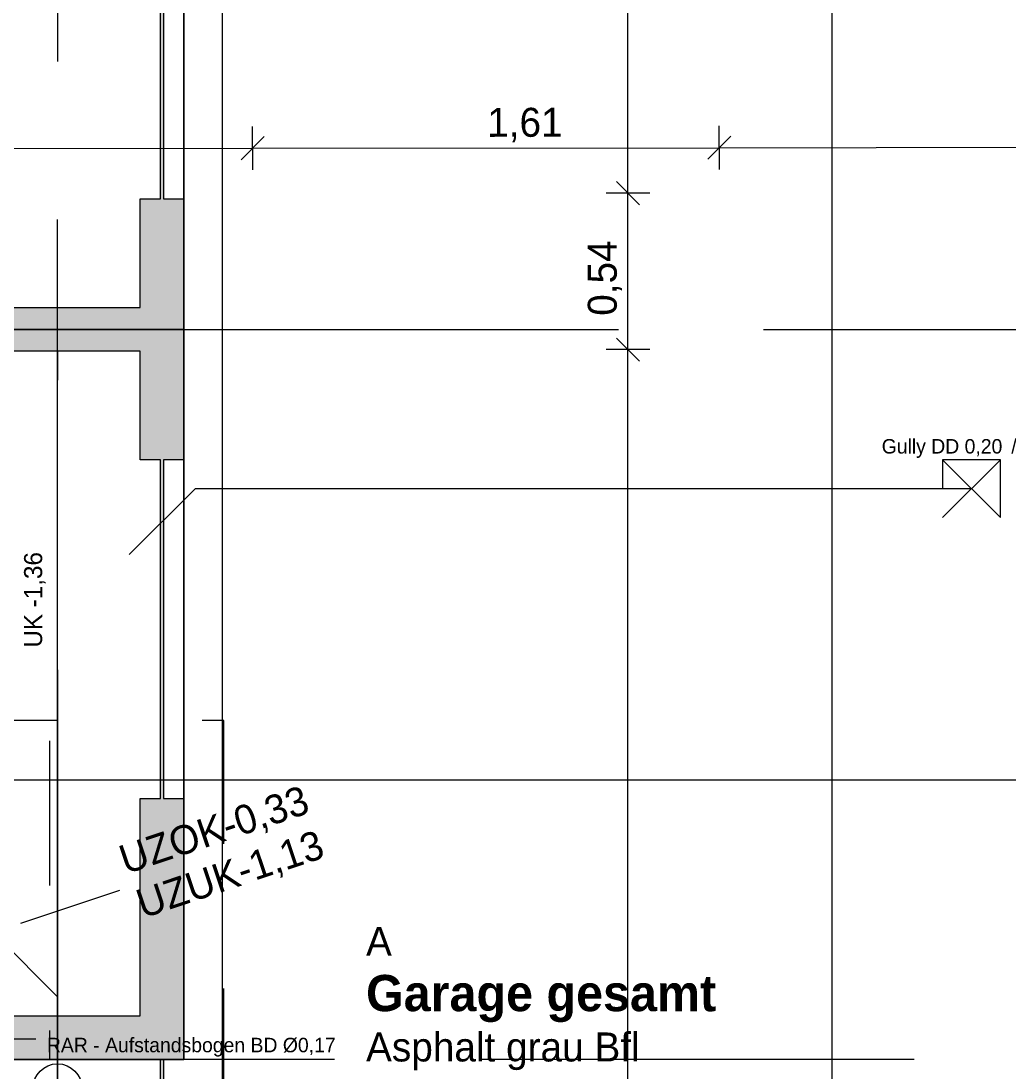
# Model space of a CAD drawing. Header units: metres. Extents: x -14 to 130, y -38 to 4.
# Drawn here: x 5.306 to 8.714, y -22.005 to -18.381 of the extents above; entities that cross this region are included whole.
import ezdxf

# ---------------------------------------------------------------- set-up
doc = ezdxf.new("R2010")
doc.units = ezdxf.units.M
doc.header["$MEASUREMENT"] = 0
for name, pattern in [('Kanal', [0.005, 0.003, -0.001, 0, -0.001]), ('Strichliert_1_-1', [2, 1, -1]), ('Strichlinie eng', [0.002, 0.0015, -0.0005]), ('Untersicht', [0.001, 0.0005, -0.0005])]:
    doc.linetypes.add(name, pattern=pattern)
for name, color, linetype in [('-1._KG PP_3_270 Deckendurchbruchsymbol', 7, 'Continuous'), ('-1._KG PP_3_570 Beschriftung 3D', 7, 'Continuous'), ('-1._KG PP_3_810 Raum', 7, 'Continuous'), ('-1._KG PP_3_815 Raumbegrenzung', 7, 'Continuous'), ('-1._KG PP_3_870 Dokumentation allgemein', 7, 'Continuous'), ('-1._KG PP_3_945 Einreichplan Beschriftung', 7, 'Continuous'), ('-1._KG PP_3_950 Polierplan Bemaßung', 7, 'Continuous'), ('-1._KG PP_3_Bemaßen_Sperrmaß 2D', 7, 'Continuous'), ('-1._KG PP_3_Kataster Grenzpunkte_Grenzpunkt (GP) Hausecke_Kennzeichen', 7, 'Continuous'), ('-1._KG PP_3_Kataster Grenzpunkte_Grenzpunkt (GP) Zeichen im Fels_Kennzeichen', 7, 'Continuous'), ('-1._KG PP_3_Kataster Grundstücke_Grundstück', 7, 'Continuous')]:
    doc.layers.add(name, color=color, linetype=linetype)
doc.styles.add('ERSTELLTER_STIL_5', font='')
doc.styles.add('ERSTELLTER_STIL_9', font='')
doc.styles.get('ERSTELLTER_STIL_5').set_extended_font_data('Eurostile')
doc.styles.get('ERSTELLTER_STIL_9').set_extended_font_data('Eurostile', bold=True)
doc.linetypes.add('GAS', pattern='A,0,[1,415_260415_PP_VA_1_2 -1 KG1.Shx,S=0.186508,R=0,X=0,Y=0],-26.5,0', length=26.5)

msp = doc.modelspace()

# ---------------------------------------------------------------- hatches: boundary and pattern name
at = {"layer": '-1._KG PP_3_570 Beschriftung 3D', "linetype": 'Continuous', "lineweight": 0, "true_color": 0x191100}
h = msp.add_hatch(color=28, dxfattribs=at)
h.paths.add_polyline_path([(0.8669, -11.48), (0.8449, -11.48), (0.8449, -11.49), (0.8669, -11.49), (0.8669, -11.935), (1.0169, -11.935), (1.0169, -11.56), (1.7669, -11.56), (1.7669, -11.49), (4.9669, -11.49), (4.9669, -11.56), (5.7169, -11.56), (5.7169, -11.935), (5.7869, -11.935), (5.7869, -13.105), (5.7169, -13.105), (5.7169, -13.855), (4.9669, -13.855), (4.9669, -13.925), (1.7669, -13.925), (1.7669, -13.855), (1.0169, -13.855), (1.0169, -13.105), (0.8669, -13.105), (0.8669, -14.005), (1.7669, -14.005), (1.7669, -13.935), (4.9669, -13.935), (4.9669, -14.005), (5.7869, -14.005), (5.7869, -14.205), (4.9669, -14.205), (4.9669, -14.275), (1.7669, -14.275), (1.7669, -14.205), (0.8669, -14.205), (0.8669, -15.105), (1.0169, -15.105), (1.0169, -14.355), (1.7669, -14.355), (1.7669, -14.285), (4.9669, -14.285), (4.9669, -14.355), (5.7169, -14.355), (5.7169, -15.105), (5.7869, -15.105), (5.7869, -15.825), (5.7169, -15.825), (5.7169, -16.575), (4.9669, -16.575), (4.9669, -16.645), (1.7669, -16.645), (1.7669, -16.575), (1.0169, -16.575), (1.0169, -15.825), (0.8669, -15.825), (0.8669, -16.725), (1.7669, -16.725), (1.7669, -16.655), (4.9669, -16.655), (4.9669, -16.725), (5.7869, -16.725), (5.7869, -16.925), (4.9669, -16.925), (4.9669, -16.995), (1.7669, -16.995), (1.7669, -16.925), (0.8669, -16.925), (0.8669, -17.825), (1.0169, -17.825), (1.0169, -17.075), (1.7669, -17.075), (1.7669, -17.005), (4.9669, -17.005), (4.9669, -17.075), (5.7169, -17.075), (5.7169, -17.825), (5.7869, -17.825), (5.7869, -18.995), (5.7169, -18.995), (5.7169, -19.37), (4.9669, -19.37), (4.9669, -19.44), (1.7669, -19.44), (1.7669, -19.37), (1.0169, -19.37), (1.0169, -18.995), (0.8669, -18.995), (0.8669, -19.895), (1.0169, -19.895), (1.0169, -19.52), (1.7669, -19.52), (1.7669, -19.45), (4.9669, -19.45), (4.9669, -19.52), (5.7169, -19.52), (5.7169, -19.895), (5.7869, -19.895), (5.7869, -21.065), (5.7169, -21.065), (5.7169, -21.815), (4.9669, -21.815), (4.9669, -21.885), (1.7669, -21.885), (1.7669, -21.815), (1.0169, -21.815), (1.0169, -21.065), (0.8669, -21.065), (0.8669, -21.965), (1.7669, -21.965), (1.7669, -21.895), (4.9669, -21.895), (4.9669, -21.965), (5.7869, -21.965), (5.7869, -22.165), (4.9669, -22.165), (4.9669, -22.235), (1.7669, -22.235), (1.7669, -22.165), (0.8669, -22.165), (0.8669, -23.065), (1.0169, -23.065), (1.0169, -22.315), (1.7669, -22.315), (1.7669, -22.245), (4.9669, -22.245), (4.9669, -22.315), (5.7169, -22.315), (5.7169, -23.065), (5.7869, -23.065), (5.7869, -24.235), (5.7169, -24.235), (5.7169, -24.61), (4.9669, -24.61), (4.9669, -24.68), (1.7669, -24.68), (1.7669, -24.61), (1.0169, -24.61), (1.0169, -24.235), (0.8669, -24.235), (0.8669, -25.135), (1.0169, -25.135), (1.0169, -24.76), (1.7669, -24.76), (1.7669, -24.69), (4.9669, -24.69), (4.9669, -24.76), (5.7169, -24.76), (5.7169, -25.135), (5.7869, -25.135), (5.7869, -26.305), (5.7169, -26.305), (5.7169, -27.055), (4.9669, -27.055), (4.9669, -27.125), (1.7669, -27.125), (1.7669, -27.055), (1.0169, -27.055), (1.0169, -26.305), (0.8669, -26.305), (0.8669, -27.205), (1.7669, -27.205), (1.7669, -27.135), (4.9669, -27.135), (4.9669, -27.205), (5.8569, -27.205), (5.8569, -27.2189), (4.976, -27.345), (4.9859, -27.4143), (1.8181, -27.8674), (1.8082, -27.7981), (0.9173, -27.9256), (1.0447, -28.8165), (1.1932, -28.7953), (1.087, -28.0528), (1.8294, -27.9466), (1.8195, -27.8773), (4.9873, -27.4242), (4.9972, -27.4935), (5.7396, -27.3872), (5.8458, -28.1297), (5.9151, -28.1198), (6.0171, -28.8325), (5.9478, -28.8424), (6.054, -29.5849), (5.3116, -29.6911), (5.3215, -29.7604), (2.1537, -30.2135), (2.1438, -30.1442), (1.4014, -30.2504), (1.2952, -29.508), (1.1467, -29.5292), (1.2741, -30.4202), (0.9173, -30.4715), (1.0447, -31.3624), (1.1932, -31.3412), (1.087, -30.5987), (1.8294, -30.4925), (1.8195, -30.4232), (4.9873, -29.9701), (4.9972, -30.0394), (5.7396, -29.9332), (5.8458, -30.6756), (5.9151, -30.6657), (6.0171, -31.3784), (5.9478, -31.3883), (6.054, -32.1308), (5.3116, -32.237), (5.3215, -32.3063), (2.1537, -32.7594), (2.1438, -32.6901), (1.4014, -32.7963), (1.2952, -32.0539), (1.1467, -32.0751), (1.2741, -32.9661), (2.1651, -32.8386), (2.1551, -32.7693), (5.3229, -32.3162), (5.3328, -32.3855), (13.0079, -31.2875), (13.0178, -31.3553), (13.9084, -31.2254), (13.8997, -31.166), (17.0675, -30.7129), (17.0749, -30.7638), (17.9655, -30.634), (17.8356, -29.7434), (17.7645, -29.7538), (17.6625, -29.0411), (17.7318, -29.031), (17.602, -28.1404), (16.7114, -28.2702), (16.7227, -28.3479), (13.555, -28.8011), (13.5557, -28.806), (13.5448, -28.7318), (12.6543, -28.8616), (12.7841, -29.7522), (12.8533, -29.7421), (12.9553, -30.4549), (12.8879, -30.4647), (13.0065, -31.2777), (6.2223, -32.2481), (6.0963, -31.3671), (6.027, -31.377), (5.925, -30.6643), (5.9943, -30.6544), (5.8668, -29.7632), (6.2237, -29.7121), (6.0963, -28.8212), (6.027, -28.8311), (5.925, -28.1184), (5.9943, -28.1084), (5.8669, -27.2175), (5.8669, -26.305), (5.7969, -26.305), (5.7969, -25.135), (5.8669, -25.135), (5.8669, -24.235), (5.7969, -24.235), (5.7969, -23.065), (5.8669, -23.065), (5.8669, -22.165), (5.7969, -22.165), (5.7969, -21.965), (5.8669, -21.965), (5.8669, -21.065), (5.7969, -21.065), (5.7969, -19.895), (5.8669, -19.895), (5.8669, -18.995), (5.7969, -18.995), (5.7969, -17.825), (5.8669, -17.825), (5.8669, -16.925), (5.7969, -16.925), (5.7969, -16.725), (5.8669, -16.725), (5.8669, -15.825), (5.7969, -15.825), (5.7969, -15.105), (5.8669, -15.105), (5.8669, -14.205), (5.7969, -14.205), (5.7969, -14.005), (5.8669, -14.005), (5.8669, -13.105), (5.7969, -13.105), (5.7969, -11.935), (5.8669, -11.935), (5.8669, -11.035), (5.7969, -11.035), (5.7969, -9.865), (5.8669, -9.865), (5.8669, -8.965), (4.9669, -8.965), (4.9669, -9.035), (1.7669, -9.035), (1.7669, -8.965), (0.8669, -8.965), (0.8669, -9.865), (1.0169, -9.865), (1.0169, -9.115), (1.7669, -9.115), (1.7669, -9.045), (4.9669, -9.045), (4.9669, -9.115), (5.7169, -9.115), (5.7169, -9.865), (5.7869, -9.865), (5.7869, -11.035), (5.7169, -11.035), (5.7169, -11.41), (4.9669, -11.41), (4.9669, -11.48), (1.7669, -11.48), (1.7669, -11.41), (1.0169, -11.41), (1.0169, -11.035), (0.8669, -11.035)])
h.paths.add_polyline_path([(12.9325, -29.7306), (12.8243, -28.9884), (13.5665, -28.8802), (13.5564, -28.811), (16.7241, -28.3578), (16.7228, -28.3486), (16.733, -28.4186), (17.4752, -28.3104), (17.5834, -29.0526), (17.6526, -29.0425), (17.7546, -29.7552), (17.6872, -29.7651), (17.7954, -30.5072), (17.0532, -30.6154), (17.066, -30.703), (13.8983, -31.1561), (13.8867, -31.077), (13.1446, -31.1852), (13.0364, -30.443), (12.9652, -30.4534), (12.8632, -29.7407)], flags=0)

# ---------------------------------------------------------------- linework, layer by layer
at = {"layer": '-1._KG PP_3_270 Deckendurchbruchsymbol', "color": 7, "linetype": 'Untersicht', "lineweight": 13, "ltscale": 1000}
for p, q in [((8.485, -20.095), (8.685, -19.895)), ((8.485, -19.895), (8.685, -20.095))]:
    msp.add_line(p, q, dxfattribs=at)
at = {"layer": '-1._KG PP_3_270 Deckendurchbruchsymbol', "color": 7, "linetype": 'Untersicht', "lineweight": 13, "ltscale": 1000, "flags": 128}
msp.add_lwpolyline([(8.685, -20.095), (8.685, -19.895), (8.485, -19.895), (8.485, -20.095)], close=True, dxfattribs=at)
at = {"layer": '-1._KG PP_3_270 Deckendurchbruchsymbol', "color": 7, "linetype": 'Continuous', "lineweight": 13, "ltscale": 1000}
msp.add_circle((5.4314, -22.0654), 0.085, dxfattribs=at)
at = {"layer": '-1._KG PP_3_570 Beschriftung 3D', "color": 40, "linetype": 'Continuous', "lineweight": 0, "ltscale": 1000, "true_color": 0xffb300, "flags": 128}
for points in [[(5.7869, -18.995), (5.7869, -17.825)], [(5.7969, -17.825), (5.7969, -18.995)], [(5.7973, -17.825), (5.7973, -18.995)], [(5.7169, -18.995), (5.7869, -18.995)], [(5.7169, -19.37), (5.7169, -18.995)], [(5.7969, -18.995), (5.8669, -18.995)], [(5.8669, -18.995), (5.8669, -19.895)], [(5.8673, -18.995), (5.8673, -19.895)], [(4.9669, -19.37), (5.7169, -19.37)], [(5.7169, -19.52), (4.9669, -19.52)], [(5.7169, -19.895), (5.7169, -19.52)], [(5.7869, -19.895), (5.7169, -19.895)], [(5.7869, -21.065), (5.7869, -19.895)], [(5.7969, -19.895), (5.7969, -21.065)], [(5.8669, -19.895), (5.7969, -19.895)], [(5.7973, -19.895), (5.7973, -21.065)], [(5.7169, -21.065), (5.7869, -21.065)], [(5.7169, -21.815), (5.7169, -21.065)], [(5.7969, -21.065), (5.8669, -21.065)], [(5.8669, -21.065), (5.8669, -21.965)], [(5.8673, -21.065), (5.8673, -21.965)], [(4.9669, -21.815), (5.7169, -21.815)], [(5.7869, -21.965), (4.9669, -21.965)], [(5.7869, -22.165), (5.7869, -21.965)], [(5.7969, -21.965), (5.7969, -22.165)], [(5.8669, -21.965), (5.7969, -21.965)], [(5.7973, -21.965), (5.7973, -22.165)]]:
    msp.add_lwpolyline(points, dxfattribs=at)
at = {"layer": '-1._KG PP_3_810 Raum', "color": 5, "linetype": 'Continuous', "lineweight": 0, "ltscale": 1000, "flags": 128}
for points in [[(0.8669, -16.925), (0.8669, -19.445), (5.8669, -19.445), (5.8669, -16.925)], [(0.8669, -19.445), (0.8669, -21.965), (5.8669, -21.965), (5.8669, -19.445)]]:
    msp.add_lwpolyline(points, close=True, dxfattribs=at)
at = {"layer": '-1._KG PP_3_815 Raumbegrenzung', "color": 5, "linetype": 'Continuous', "lineweight": 0, "ltscale": 1000, "flags": 128}
for points in [[(5.8669, -19.445), (0.8669, -19.445), (0.8669, -16.925), (5.8669, -16.925)], [(5.8669, -21.965), (0.8669, -21.965), (0.8669, -19.445), (5.8669, -19.445)]]:
    msp.add_lwpolyline(points, close=True, dxfattribs=at)
at = {"layer": '-1._KG PP_3_870 Dokumentation allgemein', "color": 140, "linetype": 'Strichlinie eng', "lineweight": 0, "ltscale": 1000, "true_color": 0x00b9ff, "flags": 128}
msp.add_lwpolyline([(5.8669, -19.445), (11.8669, -19.445), (11.8669, -21.965), (5.8669, -21.965)], close=True, dxfattribs=at)
at = {"layer": '-1._KG PP_3_Bemaßen_Sperrmaß 2D', "color": 5, "linetype": 'GAS', "lineweight": 0, "ltscale": 1000}
for p, q in [((6, 3), (6, -36)), ((-1.5, -21), (21, -21))]:
    msp.add_line(p, q, dxfattribs=at)
at = {"layer": '-1._KG PP_3_Kataster Grenzpunkte_Grenzpunkt (GP) Hausecke_Kennzeichen', "color": 76, "linetype": 'Continuous', "lineweight": 13, "ltscale": 1000, "true_color": 0x3f7f02}
msp.add_line((8.1042, -34.025), (8.1042, 0), dxfattribs=at)
at = {"layer": '-1._KG PP_3_Kataster Grenzpunkte_Grenzpunkt (GP) Hausecke_Kennzeichen', "color": 6, "linetype": 'Continuous', "lineweight": 13, "ltscale": 1000, "true_color": 0xfb02fe}
for p, q in [((7.3995, -18.975), (7.3995, -8.955)), ((6.1049, -18.8949), (6.1047, -18.7449)), ((7.7149, -18.8929), (7.7147, -18.7429)), ((6.1448, -18.7798), (6.0649, -18.8599)), ((7.7548, -18.7778), (7.6749, -18.8579)), ((7.7148, -18.8179), (13.2934, -18.8109)), ((2.1268, -18.8248), (6.1048, -18.8199)), ((6.1048, -18.8199), (7.7148, -18.8179)), ((7.3595, -18.935), (7.4395, -19.015)), ((7.4745, -18.975), (7.3245, -18.975)), ((7.3995, -19.515), (7.3995, -18.975)), ((7.3595, -19.475), (7.4395, -19.555)), ((7.4745, -19.515), (7.3245, -19.515)), ((7.3995, -32.1629), (7.3995, -19.515)), ((5.3089, -21.965), (5.1589, -21.965))]:
    msp.add_line(p, q, dxfattribs=at)
at = {"layer": '-1._KG PP_3_Kataster Grenzpunkte_Grenzpunkt (GP) Hausecke_Kennzeichen', "color": 7, "linetype": 'Strichliert_1_-1', "lineweight": 13, "ltscale": 1000}
msp.add_line((5.305, -21.495), (5.6461, -21.3807), dxfattribs=at)
at = {"layer": '-1._KG PP_3_Kataster Grenzpunkte_Grenzpunkt (GP) Zeichen im Fels_Kennzeichen', "color": 171, "linetype": 'Kanal', "lineweight": 13, "ltscale": 1000, "true_color": 0x6c6cff, "flags": 128}
for points in [[(0.3553, -15.17), (4.8747, -15.17), (5.4314, -15.7268), (5.4314, -22.0654)], [(5.4314, -22.0654), (5.4314, -15.2956), (5.3062, -15.1704)], [(2.025, -19.995), (5.1802, -19.995), (5.4314, -20.2462)], [(8.585, -19.995), (5.9065, -19.995), (5.4314, -20.4702)], [(4.8773, -21.1945), (5.4314, -21.7486)]]:
    msp.add_lwpolyline(points, dxfattribs=at)
at = {"layer": '-1._KG PP_3_Kataster Grundstücke_Grundstück', "color": 30, "linetype": 'Untersicht', "lineweight": 13, "ltscale": 1000, "true_color": 0xff6400, "flags": 128}
for points in [[(0.8535, -20.795), (0.8535, -21.495), (3.4035, -21.4855), (3.405, -21.8855), (0.855, -21.895), (0.855, -21.995), (3.3169, -21.995), (3.3169, -21.965), (5.3169, -21.965), (5.3169, -22.165), (4.805, -22.165), (4.805, -23.82), (4.805, -23.92), (7.475, -23.92)], [(14.5807, -20.795), (11.765, -20.795), (11.765, -23.22), (6.0051, -23.22), (6.0051, -20.795), (0.8535, -20.795)]]:
    msp.add_lwpolyline(points, dxfattribs=at)
for points in [[(4.005, -21.965), (5.405, -21.965), (5.405, -20.795), (4.005, -20.795)], [(3.2169, -21.895), (3.2169, -22.265), (5.4169, -22.265), (5.4169, -21.895)]]:
    msp.add_lwpolyline(points, close=True, dxfattribs=at)

# ---------------------------------------------------------------- texts
at = {"layer": '-1._KG PP_3_270 Deckendurchbruchsymbol', "color": 1, "linetype": 'Continuous', "lineweight": 0, "char_height": 0.05, "attachment_point": 8, "style": 'ERSTELLTER_STIL_5'}
for s, insert in [('\\A1;{\\pqc;\\pt0;\\fEurostile|b0|i0|c0|p0;\\W1.000000;Gully DD 0,20\\fEurostile|b0|i0|c0|p0;\\W1.000000;\\A1{\\H.66x;\\S^  ;}\\fEurostile|b0|i0|c0|p0;\\W1.000000; /0,20\\fEurostile|b0|i0|c0|p0;\\W1.000000;\\A1{\\H.66x;\\S^  ;}\\fEurostile|b0|i0|c0|p0;\\W1.000000;\\fEurostile|b0|i0|c0|p0;\\W1.000000;\\A1{\\H.66x;\\S^  ;}}', (8.585, -19.8888)), ('\\A1;{\\pqc;\\pt0;\\fEurostile|b0|i0|c0|p0;\\W1.000000;RAR - Aufstandsbogen BD Ø0,17\\fEurostile|b0|i0|c0|p0;\\W1.000000;\\A1{\\H.66x;\\S^  ;}\\fEurostile|b0|i0|c0|p0;\\W1.000000;\\fEurostile|b0|i0|c0|p0;\\W1.000000;\\A1{\\H.66x;\\S^  ;}\\fEurostile|b0|i0|c0|p0;\\W1.000000;\\fEurostile|b0|i0|c0|p0;\\W1.000000;\\A1{\\H.66x;\\S^  ;}}', (5.9114, -21.9556))]:
    msp.add_mtext(s, dxfattribs=dict(at, insert=insert))
at = {"layer": '-1._KG PP_3_810 Raum', "color": 7, "linetype": 'Continuous', "lineweight": 13, "attachment_point": 1}
for s, insert, char_height, style in [('\\A1;{\\pql;\\pt0;\\fEurostile|b0|i0|c0|p0;\\W1.000000;A}', (6.4959, -21.5076), 0.1, 'ERSTELLTER_STIL_5'), ('\\A1;{\\pql;\\pt0;\\fEurostile|b1|i0|c0|p0;\\W1.000000;Garage gesamt}', (6.4959, -21.6737), 0.125, 'ERSTELLTER_STIL_9'), ('\\A1;{\\pql;\\pt0;\\fEurostile|b0|i0|c0|p0;\\W1.000000;Asphalt grau Bfl}', (6.4959, -21.8722), 0.1, 'ERSTELLTER_STIL_5')]:
    msp.add_mtext(s, dxfattribs=dict(at, insert=insert, char_height=char_height, style=style))
at = {"layer": '-1._KG PP_3_945 Einreichplan Beschriftung', "color": 7, "linetype": 'Continuous', "lineweight": 13, "insert": (5.3161, -20.5437), "char_height": 0.0625, "attachment_point": 1, "rotation": 90, "style": 'ERSTELLTER_STIL_5'}
msp.add_mtext('\\A1;{\\pql;\\fEurostile|b0|i0|c0|p0;\\W1.000000;UK\\fEurostile|b0|i0|c0|p0;\\W1.000000; \\fEurostile|b0|i0|c0|p0;\\W1.000000;-1,36}', dxfattribs=at)
at = {"layer": '-1._KG PP_3_950 Polierplan Bemaßung', "color": 6, "linetype": 'Continuous', "lineweight": 13, "true_color": 0xfb02fe, "char_height": 0.1, "width": 0.306373, "attachment_point": 7, "style": 'ERSTELLTER_STIL_5'}
for s, insert, rotation in [('\\A1;{\\pql;\\fEurostile|b0|i0|c0|p0;\\W1.000000;1,61}', (6.9139, -18.7991), 0.0714), ('\\A1;{\\pql;\\fEurostile|b0|i0|c0|p0;\\W1.000000;0,54}', (7.3795, -19.3982), 90)]:
    msp.add_mtext(s, dxfattribs=dict(at, insert=insert, rotation=rotation))
at = {"layer": '-1._KG PP_3_Kataster Grenzpunkte_Grenzpunkt (GP) Hausecke_Kennzeichen', "color": 7, "linetype": 'Continuous', "lineweight": 13, "char_height": 0.1, "rotation": 18.5208, "style": 'ERSTELLTER_STIL_5'}
for s, insert, attachment_point in [('\\A1;{\\pql;\\pt0,1;\\fEurostile|b0|i0|c0|p0;\\W1.000000;-0,33\\fEurostile|b0|i0|c0|p0;\\W1.000000;\\A1{\\H.66x;\\S^  ;}\\fEurostile|b0|i0|c0|p0;\\W1.000000;\\fEurostile|b0|i0|c0|p0;\\W1.000000;\\A1{\\H.66x;\\S^  ;}\\fEurostile|b0|i0|c0|p0;\\W1.000000;\\fEurostile|b0|i0|c0|p0;\\W1.000000;\\fEurostile|b0|i0|c0|p0;\\W1.000000;\\fEurostile|b0|i0|c0|p0;\\W1.000000;\\fEurostile|b0|i0|c0|p0;\\W1.000000;\\fEurostile|b0|i0|c0|p0;\\W1.000000;\\fEurostile|b0|i0|c0|p0;\\W1.000000;\\A1{\\H.66x;\\S^  ;}\\fEurostile|b0|i0|c0|p0;\\W1.000000;\\fEurostile|b0|i0|c0|p0;\\W1.000000;\\A1{\\H.66x;\\S^  ;}\\fEurostile|b0|i0|c0|p0;\\W1.000000;\\fEurostile|b0|i0|c0|p0;\\W1.000000;\\fEurostile|b0|i0|c0|p0;\\W1.000000;\\fEurostile|b0|i0|c0|p0;\\W1.000000;\\fEurostile|b0|i0|c0|p0;\\W1.000000;\\fEurostile|b0|i0|c0|p0;\\W1.000000;\\fEurostile|b0|i0|c0|p0;\\W1.000000;\\A1{\\H.66x;\\S^  ;}\\fEurostile|b0|i0|c0|p0;\\W1.000000;\\fEurostile|b0|i0|c0|p0;\\W1.000000;\\A1{\\H.66x;\\S^  ;}\\fEurostile|b0|i0|c0|p0;\\W1.000000;\\fEurostile|b0|i0|c0|p0;\\W1.000000;\\fEurostile|b0|i0|c0|p0;\\W1.000000;\\fEurostile|b0|i0|c0|p0;\\W1.000000;\\fEurostile|b0|i0|c0|p0;\\W1.000000;\\fEurostile|b0|i0|c0|p0;\\W1.000000;\\fEurostile|b0|i0|c0|p0;\\W1.000000;\\A1{\\H.66x;\\S^  ;}\\fEurostile|b0|i0|c0|p0;\\W1.000000;\\fEurostile|b0|i0|c0|p0;\\W1.000000;\\fEurostile|b0|i0|c0|p0;\\W1.000000;\\fEurostile|b0|i0|c0|p0;\\W1.000000;\\fEurostile|b0|i0|c0|p0;\\W1.000000;\\fEurostile|b0|i0|c0|p0;\\W1.000000;\\fEurostile|b0|i0|c0|p0;\\W1.000000;\\fEurostile|b0|i0|c0|p0;\\W1.000000;\\fEurostile|b0|i0|c0|p0;\\W1.000000;\\fEurostile|b0|i0|c0|p0;\\W1.000000;\\fEurostile|b0|i0|c0|p0;\\W1.000000;\\fEurostile|b0|i0|c0|p0;\\W1.000000;\\fEurostile|b0|i0|c0|p0;\\W1.000000;\\fEurostile|b0|i0|c0|p0;\\W1.000000;\\fEurostile|b0|i0|c0|p0;\\W1.000000;\\fEurostile|b0|i0|c0|p0;\\W1.000000;\\fEurostile|b0|i0|c0|p0;\\W1.000000;\\fEurostile|b0|i0|c0|p0;\\W1.000000;\\fEurostile|b0|i0|c0|p0;\\W1.000000;}', (5.9868, -21.114), 1), ('\\A1;{\\pqr;\\pt0,1;\\fEurostile|b0|i0|c0|p0;\\W1.000000; UZOK}', (5.9868, -21.114), 3), ('\\A1;{\\pql;\\pt0,1;\\fEurostile|b0|i0|c0|p0;\\W1.000000;-1,13\\fEurostile|b0|i0|c0|p0;\\W1.000000;\\A1{\\H.66x;\\S^  ;}\\fEurostile|b0|i0|c0|p0;\\W1.000000;\\fEurostile|b0|i0|c0|p0;\\W1.000000;\\A1{\\H.66x;\\S^  ;}\\fEurostile|b0|i0|c0|p0;\\W1.000000;\\fEurostile|b0|i0|c0|p0;\\W1.000000;\\fEurostile|b0|i0|c0|p0;\\W1.000000;\\fEurostile|b0|i0|c0|p0;\\W1.000000;\\fEurostile|b0|i0|c0|p0;\\W1.000000;\\fEurostile|b0|i0|c0|p0;\\W1.000000;\\fEurostile|b0|i0|c0|p0;\\W1.000000;\\A1{\\H.66x;\\S^  ;}\\fEurostile|b0|i0|c0|p0;\\W1.000000;\\fEurostile|b0|i0|c0|p0;\\W1.000000;\\A1{\\H.66x;\\S^  ;}\\fEurostile|b0|i0|c0|p0;\\W1.000000;\\fEurostile|b0|i0|c0|p0;\\W1.000000;\\fEurostile|b0|i0|c0|p0;\\W1.000000;\\fEurostile|b0|i0|c0|p0;\\W1.000000;\\fEurostile|b0|i0|c0|p0;\\W1.000000;\\fEurostile|b0|i0|c0|p0;\\W1.000000;\\fEurostile|b0|i0|c0|p0;\\W1.000000;\\A1{\\H.66x;\\S^  ;}\\fEurostile|b0|i0|c0|p0;\\W1.000000;\\fEurostile|b0|i0|c0|p0;\\W1.000000;\\A1{\\H.66x;\\S^  ;}\\fEurostile|b0|i0|c0|p0;\\W1.000000;\\fEurostile|b0|i0|c0|p0;\\W1.000000;\\fEurostile|b0|i0|c0|p0;\\W1.000000;\\fEurostile|b0|i0|c0|p0;\\W1.000000;\\fEurostile|b0|i0|c0|p0;\\W1.000000;\\fEurostile|b0|i0|c0|p0;\\W1.000000;\\fEurostile|b0|i0|c0|p0;\\W1.000000;\\A1{\\H.66x;\\S^  ;}\\fEurostile|b0|i0|c0|p0;\\W1.000000;\\fEurostile|b0|i0|c0|p0;\\W1.000000;\\fEurostile|b0|i0|c0|p0;\\W1.000000;\\fEurostile|b0|i0|c0|p0;\\W1.000000;\\fEurostile|b0|i0|c0|p0;\\W1.000000;\\fEurostile|b0|i0|c0|p0;\\W1.000000;\\fEurostile|b0|i0|c0|p0;\\W1.000000;\\fEurostile|b0|i0|c0|p0;\\W1.000000;\\fEurostile|b0|i0|c0|p0;\\W1.000000;\\fEurostile|b0|i0|c0|p0;\\W1.000000;\\fEurostile|b0|i0|c0|p0;\\W1.000000;\\fEurostile|b0|i0|c0|p0;\\W1.000000;\\fEurostile|b0|i0|c0|p0;\\W1.000000;\\fEurostile|b0|i0|c0|p0;\\W1.000000;\\fEurostile|b0|i0|c0|p0;\\W1.000000;\\fEurostile|b0|i0|c0|p0;\\W1.000000;\\fEurostile|b0|i0|c0|p0;\\W1.000000;\\fEurostile|b0|i0|c0|p0;\\W1.000000;\\fEurostile|b0|i0|c0|p0;\\W1.000000;}', (6.0384, -21.268), 1), ('\\A1;{\\pqr;\\pt0,1;\\fEurostile|b0|i0|c0|p0;\\W1.000000;UZUK}', (6.0387, -21.269), 3)]:
    msp.add_mtext(s, dxfattribs=dict(at, insert=insert, attachment_point=attachment_point))

doc.saveas('drawing.dxf')
